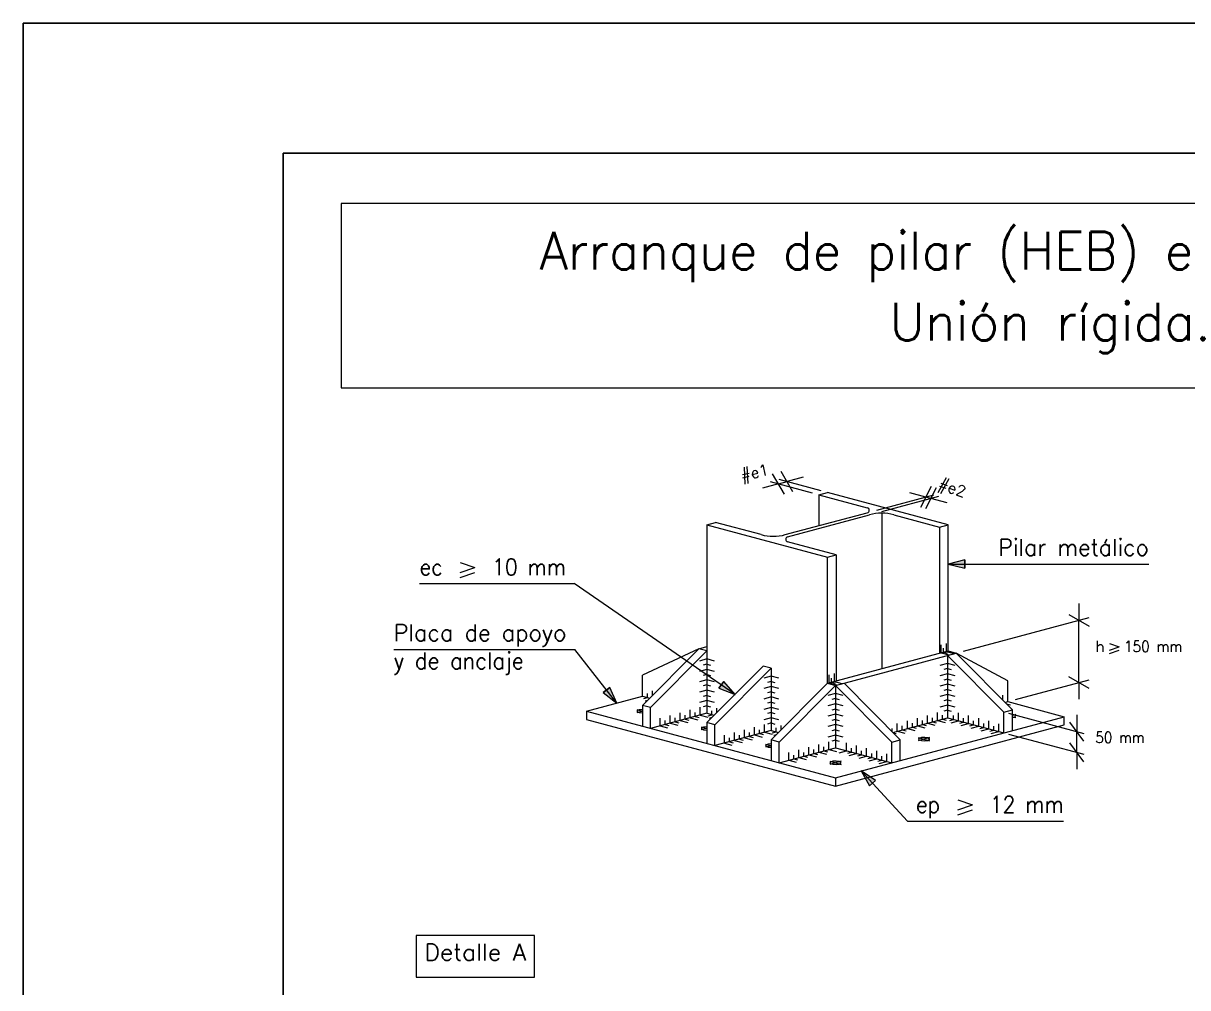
# Model space of a CAD drawing. Header units: inches. Extents: x 72863 to 72995, y 49095 to 49225.
# Drawn here: x 72862.71 to 72871.67, y 49117.33 to 49124.75 of the extents above; entities that cross this region are included whole.
import ezdxf
from ezdxf.enums import TextEntityAlignment as Align

# ---------------------------------------------------------------- set-up
doc = ezdxf.new("R2010")
doc.units = ezdxf.units.IN
doc.linetypes.add('DASHDOT', pattern=[0.5, 0.25, -0.125, 0, -0.125])
doc.layers.get('0').update_dxf_attribs({"lineweight": 15})
for name, color, linetype, lineweight in [('0-CYPE0', 1, 'Continuous', 9), ('0-CYPE1', 2, 'Continuous', 9), ('0-CYPE2', 4, 'Continuous', 9), ('CYPECABECERA', 2, 'Continuous', 18)]:
    doc.layers.add(name, color=color, linetype=linetype, lineweight=lineweight)
doc.layers.add('VG', color=7, linetype='Continuous')
doc.styles.add('CYPETXT', font='romans__.ttf', dxfattribs={"height": 0.2})

# ---------------------------------------------------------------- blocks, each defined once
blk = doc.blocks.new('PLANTILLA')
at = {"layer": 'VG'}
for p, q in [((72904.7103, 49224.7112), (72862.7103, 49224.7112)), ((72862.7103, 49224.7112), (72862.7103, 49195.0112)), ((72864.7103, 49196.0112), (72864.7103, 49223.7112)), ((72864.7103, 49223.7112), (72903.7103, 49223.7112))]:
    blk.add_line(p, q, dxfattribs=at)
blk.add_lwpolyline([(72903.7103, 49199.5612), (72903.7103, 49223.7112), (72864.7103, 49223.7112), (72864.7103, 49196.0112), (72885.7103, 49196.0112), (72885.7103, 49199.6112)], dxfattribs=at)

msp = doc.modelspace()

# ---------------------------------------------------------------- hatches: boundary and pattern name
at = {"layer": '0-CYPE2'}
for points in [[(72869.9508, 49120.622), (72869.8228, 49120.59), (72869.9508, 49120.558)], [(72868.0608, 49119.6333), (72868.1843, 49119.5871), (72868.0971, 49119.686)], [(72867.1704, 49119.6012), (72867.2744, 49119.5199), (72867.2209, 49119.6405)], [(72869.2656, 49118.9251), (72869.1553, 49118.9976), (72869.2185, 49118.8817)]]:
    msp.add_hatch(color=256, dxfattribs=at).paths.add_polyline_path(points)

# ---------------------------------------------------------------- linework, layer by layer
at = {"layer": '0-CYPE0'}
msp.add_line((72869.3125, 49120.9812), (72869.3125, 49119.7843), dxfattribs=at)
at = {"layer": '0-CYPE1'}
for p, q in [((72868.564, 49121.1282), (72868.4735, 49121.2849)), ((72868.6297, 49121.1458), (72868.5391, 49121.3025)), ((72868.5187, 49121.2066), (72868.3951, 49121.1734)), ((72868.7808, 49121.1363), (72868.4569, 49121.2231)), ((72868.5187, 49121.2066), (72868.5844, 49121.2242)), ((72868.8464, 49121.1539), (72868.5226, 49121.2407)), ((72868.708, 49121.2573), (72868.5844, 49121.2242)), ((72869.6936, 49121.1862), (72869.6111, 49121.025)), ((72869.7322, 49121.1758), (72869.6498, 49121.0147)), ((72869.2739, 49121.0042), (72869.7142, 49121.1222)), ((72869.3125, 49120.9939), (72869.7528, 49121.1118)), ((72869.8146, 49121.0621), (72869.691, 49121.0953)), ((72869.5452, 49121.0562), (72869.5452, 49121.0562)), ((72866.0714, 49120.6022), (72866.1827, 49120.5638)), ((72866.0714, 49120.5254), (72866.1827, 49120.5638)), ((72869.8232, 49120.59), (72870.1465, 49120.59)), ((72870.1465, 49120.59), (72871.3663, 49120.59)), ((72866.0714, 49120.487), (72866.1827, 49120.5254)), ((72865.7584, 49120.439), (72866.9475, 49120.439)), ((72868.1843, 49119.5871), (72866.9475, 49120.439)), ((72870.8288, 49120.2855), (72870.8288, 49120.1575)), ((72870.7504, 49120.2027), (72870.9072, 49120.1122)), ((72869.9424, 49119.92), (72870.9072, 49120.1785)), ((72870.8288, 49119.6775), (72870.8288, 49120.1575)), ((72865.5592, 49119.9334), (72866.9519, 49119.9334)), ((72867.2741, 49119.5202), (72866.9519, 49119.9334)), ((72869.7695, 49119.9068), (72869.7695, 49119.9668)), ((72869.7878, 49119.9117), (72869.7878, 49119.9417)), ((72869.8099, 49119.9176), (72869.8099, 49119.9776)), ((72869.8099, 49119.9176), (72869.8679, 49119.9021)), ((72871.0642, 49119.9794), (72871.1384, 49119.9538)), ((72871.0642, 49119.9282), (72871.1384, 49119.9538)), ((72871.0642, 49119.9026), (72871.1384, 49119.9282)), ((72869.7695, 49119.9068), (72869.8275, 49119.8912)), ((72869.7878, 49119.9117), (72869.8167, 49119.9039)), ((72867.968, 49119.8191), (72867.939, 49119.8114)), ((72867.968, 49119.7391), (72867.939, 49119.7314)), ((72867.968, 49119.8191), (72867.9969, 49119.8114)), ((72867.968, 49119.7391), (72867.9969, 49119.7314)), ((72868.9483, 49119.6867), (72868.9483, 49119.7467)), ((72869.8187, 49119.825), (72869.7607, 49119.8094)), ((72869.8187, 49119.745), (72869.7607, 49119.7294)), ((72869.8187, 49119.785), (72869.7897, 49119.7772)), ((72869.8766, 49119.8094), (72869.8187, 49119.825)), ((72869.8187, 49119.785), (72869.8476, 49119.7772)), ((72869.8766, 49119.7294), (72869.8187, 49119.745)), ((72867.968, 49119.6591), (72867.939, 49119.6514)), ((72867.968, 49119.6591), (72867.9969, 49119.6514)), ((72868.4625, 49119.7266), (72868.4046, 49119.7111)), ((72868.4625, 49119.6866), (72868.4335, 49119.6788)), ((72868.5205, 49119.7111), (72868.4625, 49119.7266)), ((72868.4625, 49119.6866), (72868.4915, 49119.6788)), ((72868.9079, 49119.6759), (72868.9079, 49119.7359)), ((72868.9079, 49119.6759), (72868.9658, 49119.6604)), ((72868.9262, 49119.6808), (72868.9262, 49119.7108)), ((72868.9262, 49119.6808), (72868.9551, 49119.673)), ((72868.9483, 49119.6867), (72869.0062, 49119.6712)), ((72869.8187, 49119.665), (72869.7607, 49119.6494)), ((72869.8187, 49119.705), (72869.7897, 49119.6972)), ((72869.8187, 49119.705), (72869.8476, 49119.6972)), ((72869.8766, 49119.6494), (72869.8187, 49119.665)), ((72870.3408, 49119.5467), (72870.9072, 49119.6985)), ((72870.9072, 49119.6322), (72870.7504, 49119.7227)), ((72870.8288, 49119.6775), (72870.8288, 49119.5495)), ((72867.4831, 49119.5554), (72867.512, 49119.5631)), ((72867.512, 49119.5631), (72867.512, 49119.5931)), ((72867.5507, 49119.5794), (72867.5507, 49119.6128)), ((72867.968, 49119.6191), (72867.91, 49119.6036)), ((72867.968, 49119.5791), (72867.939, 49119.5714)), ((72868.0259, 49119.6036), (72867.968, 49119.6191)), ((72867.968, 49119.5791), (72867.9969, 49119.5714)), ((72868.4625, 49119.6466), (72868.4046, 49119.6311)), ((72868.4625, 49119.5666), (72868.4046, 49119.5511)), ((72868.4625, 49119.6066), (72868.4335, 49119.5988)), ((72868.5205, 49119.6311), (72868.4625, 49119.6466)), ((72868.4625, 49119.6066), (72868.4915, 49119.5988)), ((72868.5205, 49119.5511), (72868.4625, 49119.5666)), ((72868.9571, 49119.5941), (72868.8991, 49119.5786)), ((72869.015, 49119.5786), (72868.9571, 49119.5941)), ((72869.8187, 49119.585), (72869.7607, 49119.5694)), ((72869.8187, 49119.625), (72869.7897, 49119.6172)), ((72869.8187, 49119.625), (72869.8476, 49119.6172)), ((72869.8766, 49119.5694), (72869.8187, 49119.585)), ((72870.2441, 49119.542), (72870.2441, 49119.5808)), ((72867.4927, 49119.5373), (72867.5146, 49119.5431)), ((72867.968, 49119.5391), (72867.91, 49119.5236)), ((72867.9173, 49119.4274), (72867.9173, 49119.4874)), ((72867.968, 49119.4991), (72867.939, 49119.4914)), ((72868.0259, 49119.5236), (72867.968, 49119.5391)), ((72867.968, 49119.4991), (72867.9969, 49119.4914)), ((72868.0452, 49119.4469), (72868.0452, 49119.4803)), ((72868.4625, 49119.4866), (72868.4046, 49119.4711)), ((72868.4625, 49119.5266), (72868.4335, 49119.5188)), ((72868.4625, 49119.5266), (72868.4915, 49119.5188)), ((72868.5205, 49119.4711), (72868.4625, 49119.4866)), ((72868.9571, 49119.5141), (72868.8991, 49119.4986)), ((72868.9571, 49119.5541), (72868.9281, 49119.5463)), ((72868.9571, 49119.4741), (72868.9281, 49119.4663)), ((72868.9571, 49119.5541), (72868.986, 49119.5463)), ((72869.015, 49119.4986), (72868.9571, 49119.5141)), ((72868.9571, 49119.4741), (72868.986, 49119.4663)), ((72869.8187, 49119.505), (72869.7607, 49119.4894)), ((72869.8187, 49119.545), (72869.7897, 49119.5372)), ((72869.8187, 49119.545), (72869.8476, 49119.5372)), ((72869.8766, 49119.4894), (72869.8187, 49119.505)), ((72870.2607, 49119.5253), (72870.2828, 49119.5312)), ((72870.2727, 49119.5132), (72870.3021, 49119.5053)), ((72867.6082, 49119.3446), (72867.6082, 49119.4046)), ((72867.6468, 49119.3549), (72867.6468, 49119.3849)), ((72867.6855, 49119.3653), (72867.6855, 49119.4253)), ((72867.7241, 49119.3756), (72867.7241, 49119.4056)), ((72867.7627, 49119.386), (72867.7627, 49119.446)), ((72867.7627, 49119.386), (72867.8207, 49119.3705)), ((72867.8014, 49119.3963), (72867.8014, 49119.4263)), ((72867.8014, 49119.3963), (72867.8303, 49119.3886)), ((72867.84, 49119.4067), (72867.84, 49119.4667)), ((72867.84, 49119.4067), (72867.898, 49119.3912)), ((72867.8786, 49119.4171), (72867.8786, 49119.4471)), ((72867.8786, 49119.4171), (72867.9076, 49119.4093)), ((72867.9173, 49119.4274), (72867.9752, 49119.4119)), ((72867.9776, 49119.4229), (72868.0066, 49119.4306)), ((72867.9873, 49119.4048), (72868.0092, 49119.4106)), ((72868.0066, 49119.4306), (72868.0066, 49119.4606)), ((72868.4625, 49119.4066), (72868.4046, 49119.3911)), ((72868.4625, 49119.4466), (72868.4335, 49119.4388)), ((72868.4625, 49119.4466), (72868.4915, 49119.4388)), ((72868.5205, 49119.3911), (72868.4625, 49119.4066)), ((72868.9571, 49119.4341), (72868.8991, 49119.4186)), ((72868.9571, 49119.3941), (72868.9281, 49119.3863)), ((72869.015, 49119.4186), (72868.9571, 49119.4341)), ((72868.9571, 49119.3941), (72868.986, 49119.3863)), ((72869.5096, 49119.324), (72869.5096, 49119.384)), ((72869.5868, 49119.3447), (72869.5868, 49119.4047)), ((72869.6255, 49119.3551), (72869.6255, 49119.3851)), ((72869.6641, 49119.3654), (72869.6641, 49119.4254)), ((72869.7028, 49119.3758), (72869.7028, 49119.4058)), ((72869.7414, 49119.3861), (72869.7414, 49119.4461)), ((72869.7414, 49119.3861), (72869.7994, 49119.3706)), ((72869.78, 49119.3965), (72869.78, 49119.4265)), ((72869.78, 49119.3965), (72869.809, 49119.3887)), ((72869.8187, 49119.465), (72869.7897, 49119.4572)), ((72869.8187, 49119.465), (72869.8476, 49119.4572)), ((72869.8361, 49119.3866), (72869.865, 49119.3944)), ((72869.8457, 49119.3685), (72869.9037, 49119.384)), ((72869.865, 49119.3944), (72869.865, 49119.4244)), ((72869.9037, 49119.384), (72869.9037, 49119.444)), ((72869.9423, 49119.3737), (72869.9423, 49119.4037)), ((72869.9809, 49119.3633), (72869.9809, 49119.4233)), ((72870.2884, 49119.441), (72870.8676, 49119.2858)), ((72870.8135, 49119.4283), (72870.8135, 49119.3003)), ((72867.6082, 49119.3446), (72867.6661, 49119.3291)), ((72867.6468, 49119.3549), (72867.6758, 49119.3472)), ((72867.6855, 49119.3653), (72867.7434, 49119.3498)), ((72867.7241, 49119.3756), (72867.7531, 49119.3679)), ((72868.18, 49119.2328), (72868.18, 49119.2928)), ((72868.2573, 49119.2535), (72868.2573, 49119.3135)), ((72868.2959, 49119.2638), (72868.2959, 49119.2938)), ((72868.3346, 49119.2742), (72868.3346, 49119.3342)), ((72868.3732, 49119.2845), (72868.3732, 49119.3145)), ((72868.4118, 49119.2949), (72868.4118, 49119.3549)), ((72868.4118, 49119.2949), (72868.4698, 49119.2794)), ((72868.4625, 49119.3666), (72868.4335, 49119.3588)), ((72868.4625, 49119.3666), (72868.4915, 49119.3588)), ((72868.5398, 49119.3144), (72868.5398, 49119.3478)), ((72868.9571, 49119.3541), (72868.8991, 49119.3386)), ((72868.9571, 49119.3141), (72868.9281, 49119.3063)), ((72869.015, 49119.3386), (72868.9571, 49119.3541)), ((72868.9571, 49119.3141), (72868.986, 49119.3063)), ((72869.3937, 49119.2999), (72869.3937, 49119.3229)), ((72869.4031, 49119.2904), (72869.4226, 49119.2852)), ((72869.4323, 49119.3033), (72869.4323, 49119.3633)), ((72869.4323, 49119.3033), (72869.4903, 49119.2878)), ((72869.4709, 49119.3136), (72869.4709, 49119.3436)), ((72869.4709, 49119.3136), (72869.4999, 49119.3059)), ((72869.5096, 49119.324), (72869.5675, 49119.3085)), ((72869.5482, 49119.3344), (72869.5482, 49119.3644)), ((72869.5482, 49119.3344), (72869.5772, 49119.3266)), ((72869.5868, 49119.3447), (72869.6448, 49119.3292)), ((72869.6255, 49119.3551), (72869.6545, 49119.3473)), ((72869.6641, 49119.3654), (72869.7221, 49119.3499)), ((72869.7028, 49119.3758), (72869.7317, 49119.368)), ((72869.9133, 49119.3659), (72869.9423, 49119.3737)), ((72869.923, 49119.3478), (72869.9809, 49119.3633)), ((72870.0679, 49119.3245), (72870.0969, 49119.3323)), ((72870.0969, 49119.3323), (72870.0969, 49119.3623)), ((72870.1452, 49119.3038), (72870.1741, 49119.3116)), ((72870.1548, 49119.2857), (72870.2128, 49119.3012)), ((72870.1741, 49119.3116), (72870.1741, 49119.3416)), ((72870.2128, 49119.3012), (72870.2128, 49119.3612)), ((72870.8676, 49119.2276), (72870.7595, 49119.3729)), ((72870.8135, 49119.1403), (72870.8135, 49119.3003)), ((72868.1027, 49119.2121), (72868.1027, 49119.2721)), ((72868.1027, 49119.2121), (72868.1607, 49119.1965)), ((72868.1414, 49119.2224), (72868.1414, 49119.2524)), ((72868.1414, 49119.2224), (72868.1704, 49119.2147)), ((72868.18, 49119.2328), (72868.238, 49119.2172)), ((72868.2187, 49119.2431), (72868.2187, 49119.2731)), ((72868.2187, 49119.2431), (72868.2476, 49119.2354)), ((72868.2573, 49119.2535), (72868.3152, 49119.238)), ((72868.2959, 49119.2638), (72868.3249, 49119.2561)), ((72868.3346, 49119.2742), (72868.3925, 49119.2587)), ((72868.3732, 49119.2845), (72868.4022, 49119.2768)), ((72868.4818, 49119.2722), (72868.5037, 49119.2781)), ((72868.8291, 49119.1417), (72868.8291, 49119.2017)), ((72868.9571, 49119.2741), (72868.8991, 49119.2586)), ((72868.9064, 49119.1624), (72868.9064, 49119.2224)), ((72868.9571, 49119.2341), (72868.9281, 49119.2263)), ((72869.015, 49119.2586), (72868.9571, 49119.2741)), ((72868.9571, 49119.2341), (72868.986, 49119.2263)), ((72869.0421, 49119.1532), (72869.0421, 49119.2132)), ((72870.2884, 49119.281), (72870.8676, 49119.1258)), ((72870.8676, 49119.0676), (72870.7595, 49119.2129)), ((72868.5973, 49119.0796), (72868.5973, 49119.1396)), ((72868.6359, 49119.0899), (72868.6359, 49119.1199)), ((72868.6746, 49119.1003), (72868.6746, 49119.1603)), ((72868.7132, 49119.1106), (72868.7132, 49119.1406)), ((72868.7132, 49119.1106), (72868.7422, 49119.1028)), ((72868.7518, 49119.121), (72868.7518, 49119.181)), ((72868.7518, 49119.121), (72868.8098, 49119.1054)), ((72868.7905, 49119.1313), (72868.7905, 49119.1613)), ((72868.7905, 49119.1313), (72868.8195, 49119.1236)), ((72868.8291, 49119.1417), (72868.8871, 49119.1261)), ((72868.8678, 49119.152), (72868.8678, 49119.182)), ((72868.8678, 49119.152), (72868.8967, 49119.1443)), ((72868.9064, 49119.1624), (72868.9643, 49119.1468)), ((72868.9841, 49119.1376), (72869.0421, 49119.1532)), ((72869.0517, 49119.1351), (72869.0807, 49119.1428)), ((72869.0614, 49119.1169), (72869.1193, 49119.1325)), ((72869.0807, 49119.1428), (72869.0807, 49119.1728)), ((72869.1193, 49119.1325), (72869.1193, 49119.1925)), ((72869.2353, 49119.1014), (72869.2353, 49119.1314)), ((72869.2739, 49119.0911), (72869.2739, 49119.1511)), ((72869.3125, 49119.0807), (72869.3125, 49119.1107)), ((72869.3512, 49119.0704), (72869.3512, 49119.1304)), ((72870.8135, 49119.1403), (72870.8135, 49119.0123)), ((72868.5973, 49119.0796), (72868.6552, 49119.064)), ((72868.6359, 49119.0899), (72868.6649, 49119.0821)), ((72868.6746, 49119.1003), (72868.7325, 49119.0847)), ((72869.2063, 49119.0937), (72869.2353, 49119.1014)), ((72869.2159, 49119.0755), (72869.2739, 49119.0911)), ((72869.2835, 49119.0729), (72869.3125, 49119.0807)), ((72869.2932, 49119.0548), (72869.3512, 49119.0704)), ((72869.1556, 49118.9972), (72869.5106, 49118.6118)), ((72869.8991, 49118.775), (72870.0104, 49118.7366)), ((72869.8991, 49118.6982), (72870.0104, 49118.7366)), ((72869.8991, 49118.6598), (72870.0104, 49118.6982)), ((72869.5106, 49118.6118), (72870.7112, 49118.6118))]:
    msp.add_line(p, q, dxfattribs=at)
at = {"layer": '0-CYPE1', "linetype": 'DASHDOT'}
for p, q in [((72870.3435, 49119.4315), (72870.3171, 49119.4244)), ((72870.3171, 49119.4152), (72870.3435, 49119.4081)), ((72867.9243, 49119.3367), (72867.968, 49119.325)), ((72867.968, 49119.325), (72867.9243, 49119.3133)), ((72869.5935, 49119.2539), (72869.6807, 49119.2305)), ((72869.6807, 49119.2539), (72869.5935, 49119.2305)), ((72869.0007, 49119.0717), (72868.9134, 49119.0483)), ((72868.9134, 49119.0717), (72869.0007, 49119.0483))]:
    msp.add_line(p, q, dxfattribs=at)
at = {"layer": '0-CYPE1'}
for points in [[(72869.691, 49121.0953), (72869.6524, 49121.1056), (72869.5287, 49121.1387)], [(72868.0259, 49119.8436), (72867.968, 49119.8591), (72867.91, 49119.8436)], [(72868.0259, 49119.7636), (72867.968, 49119.7791), (72867.91, 49119.7636)], [(72868.0259, 49119.6836), (72867.968, 49119.6991), (72867.91, 49119.6836)], [(72867.4734, 49119.442), (72867.4492, 49119.445), (72867.4342, 49119.4527), (72867.4342, 49119.4624), (72867.4492, 49119.4701), (72867.4734, 49119.4731)], [(72869.9906, 49119.3452), (72870.0196, 49119.353), (72870.0196, 49119.383)], [(72870.0003, 49119.3271), (72870.0582, 49119.3426), (72870.0582, 49119.4026)], [(72870.0775, 49119.3064), (72870.1355, 49119.3219), (72870.1355, 49119.3819)], [(72870.3171, 49119.4339), (72870.3346, 49119.4282), (72870.3411, 49119.4198), (72870.3346, 49119.4114), (72870.3171, 49119.4057)], [(72867.968, 49119.3095), (72867.9438, 49119.3125), (72867.9288, 49119.3202), (72867.9288, 49119.3298), (72867.9438, 49119.3376), (72867.968, 49119.3406)], [(72868.4722, 49119.2904), (72868.5011, 49119.2981), (72868.5011, 49119.3281)], [(72868.4625, 49119.177), (72868.4419, 49119.1791), (72868.4268, 49119.1848), (72868.4213, 49119.1925), (72868.4268, 49119.2003), (72868.4419, 49119.206), (72868.4625, 49119.2081)], [(72869.129, 49119.1144), (72869.158, 49119.1221), (72869.158, 49119.1521)], [(72869.1387, 49119.0962), (72869.1966, 49119.1118), (72869.1966, 49119.1718)]]:
    msp.add_lwpolyline(points, dxfattribs=at)
at = {"layer": '0-CYPE1', "linetype": 'DASHDOT'}
for points in [[(72867.4298, 49119.4692), (72867.4734, 49119.4575), (72867.4298, 49119.4459)], [(72868.4189, 49119.2042), (72868.4625, 49119.1925), (72868.4189, 49119.1808)]]:
    msp.add_lwpolyline(points, dxfattribs=at)
at = {"layer": '0-CYPE1'}
for points in [[(72869.5959, 49119.2422), (72869.6024, 49119.2506), (72869.62, 49119.2563), (72869.6429, 49119.2576), (72869.664, 49119.254), (72869.6766, 49119.2466), (72869.6766, 49119.2378), (72869.664, 49119.2305), (72869.6429, 49119.2268), (72869.62, 49119.2281), (72869.6024, 49119.2338), (72869.5959, 49119.2422)], [(72868.9159, 49119.06), (72868.9224, 49119.0684), (72868.94, 49119.0741), (72868.9629, 49119.0754), (72868.984, 49119.0717), (72868.9966, 49119.0644), (72868.9966, 49119.0556), (72868.984, 49119.0483), (72868.9629, 49119.0446), (72868.94, 49119.0459), (72868.9224, 49119.0516), (72868.9159, 49119.06)], [(72865.7324, 49117.7302), (72865.7324, 49117.4102), (72866.6419, 49117.4102), (72866.6419, 49117.7302), (72865.7324, 49117.7302)]]:
    msp.add_lwpolyline(points, close=True, dxfattribs=at)
at = {"layer": '0-CYPE2'}
for p, q in [((72868.8296, 49121.1233), (72868.8952, 49121.1409)), ((72868.8296, 49121.1233), (72869.2018, 49121.0235)), ((72868.8296, 49121.1233), (72868.8296, 49120.8851)), ((72869.8225, 49120.8924), (72868.8952, 49121.1409)), ((72867.968, 49120.8924), (72868.0336, 49120.91)), ((72868.3848, 49120.8159), (72868.0336, 49120.91)), ((72868.5711, 49120.8159), (72869.2018, 49120.9849)), ((72868.5887, 49120.7999), (72869.2194, 49120.9689)), ((72869.4057, 49120.9689), (72869.7569, 49120.8748)), ((72867.968, 49120.8924), (72867.968, 49119.441)), ((72867.968, 49120.8924), (72868.8952, 49120.6439)), ((72869.7569, 49120.8748), (72869.8225, 49120.8924)), ((72869.7569, 49120.8748), (72869.7569, 49119.9034)), ((72869.8225, 49119.921), (72869.8225, 49120.8924)), ((72868.9609, 49120.6615), (72868.5887, 49120.7613)), ((72868.8952, 49120.6439), (72868.9609, 49120.6615)), ((72868.8952, 49119.6725), (72868.8952, 49120.6439)), ((72868.9609, 49120.6615), (72868.9609, 49119.6901)), ((72867.9061, 49119.9375), (72867.4734, 49119.5016)), ((72867.9061, 49119.9375), (72867.4734, 49119.7335)), ((72867.5352, 49119.485), (72867.968, 49119.921)), ((72868.8952, 49119.6725), (72869.8225, 49119.921)), ((72869.8225, 49119.921), (72869.8844, 49119.9044)), ((72868.9571, 49119.656), (72869.8844, 49119.9044)), ((72869.8187, 49119.8868), (72870.2514, 49119.4509)), ((72869.8187, 49119.8868), (72869.8187, 49119.4068)), ((72868.4007, 49119.805), (72867.968, 49119.3691)), ((72868.0298, 49119.3525), (72868.4625, 49119.7885)), ((72868.4625, 49119.7885), (72868.4007, 49119.805)), ((72868.4625, 49119.7885), (72868.4625, 49119.3085)), ((72867.4734, 49119.5735), (72867.4734, 49119.7335)), ((72868.8952, 49119.6725), (72868.4625, 49119.2366)), ((72868.5243, 49119.22), (72868.9571, 49119.656)), ((72868.8952, 49119.6725), (72868.9571, 49119.656)), ((72868.9571, 49119.656), (72868.9571, 49119.176)), ((72868.9571, 49119.656), (72869.3898, 49119.22)), ((72869.0227, 49119.6736), (72869.4555, 49119.2376)), ((72870.2828, 49119.5312), (72870.2828, 49119.6912)), ((72867.0407, 49119.4575), (72867.4734, 49119.5735)), ((72867.4734, 49119.5735), (72867.5298, 49119.5584)), ((72867.5352, 49119.485), (72867.4734, 49119.5016)), ((72867.4734, 49119.5016), (72867.4734, 49119.3416)), ((72867.5352, 49119.325), (72867.5352, 49119.485)), ((72870.2828, 49119.5312), (72870.7155, 49119.4152)), ((72867.0407, 49119.4575), (72867.0407, 49119.3935)), ((72867.0407, 49119.4575), (72868.9571, 49118.9441)), ((72867.0407, 49119.3935), (72868.9571, 49118.8801)), ((72867.968, 49119.441), (72867.5352, 49119.325)), ((72867.968, 49119.441), (72868.0243, 49119.4259)), ((72868.9571, 49118.9441), (72870.7155, 49119.4152)), ((72869.3991, 49119.2944), (72869.8187, 49119.4068)), ((72869.8187, 49119.4068), (72870.2514, 49119.2909)), ((72870.2514, 49119.4509), (72870.3171, 49119.4685)), ((72870.2514, 49119.2909), (72870.2514, 49119.4509)), ((72870.3171, 49119.3085), (72870.3171, 49119.4685)), ((72870.7155, 49119.3512), (72870.7155, 49119.4152)), ((72868.0298, 49119.3525), (72867.968, 49119.3691)), ((72867.968, 49119.3691), (72867.968, 49119.2091)), ((72868.0298, 49119.1925), (72868.0298, 49119.3525)), ((72868.4625, 49119.3085), (72868.0298, 49119.1925)), ((72868.4625, 49119.3085), (72868.5189, 49119.2934)), ((72868.9571, 49118.8801), (72870.7155, 49119.3512)), ((72868.5243, 49119.06), (72868.5243, 49119.22)), ((72869.3898, 49119.22), (72869.4555, 49119.2376)), ((72869.3898, 49119.06), (72869.3898, 49119.22)), ((72869.4555, 49119.0776), (72869.4555, 49119.2376)), ((72868.5243, 49119.06), (72868.9571, 49119.176)), ((72868.9571, 49119.176), (72869.3898, 49119.06)), ((72868.9571, 49118.9441), (72868.9571, 49118.8801))]:
    msp.add_line(p, q, dxfattribs=at)
for points in [[(72869.9508, 49120.622), (72869.8228, 49120.59), (72869.9508, 49120.558)], [(72868.0608, 49119.6333), (72868.1843, 49119.5871), (72868.0971, 49119.686)], [(72867.1704, 49119.6012), (72867.2744, 49119.5199), (72867.2209, 49119.6405)], [(72869.2656, 49118.9251), (72869.1553, 49118.9976), (72869.2185, 49118.8817)]]:
    msp.add_lwpolyline(points, close=True, dxfattribs=at)
for points in [[(72869.9508, 49120.622), (72869.9508, 49120.558)], [(72867.968, 49119.921), (72867.9061, 49119.9375), (72867.968, 49119.9541)], [(72870.2828, 49119.6912), (72869.8844, 49119.9044), (72870.3171, 49119.4685)], [(72868.0608, 49119.6333), (72868.0971, 49119.686)], [(72867.1704, 49119.6012), (72867.2209, 49119.6405)], [(72868.5243, 49119.22), (72868.4625, 49119.2366), (72868.4625, 49119.0766)], [(72869.2656, 49118.9251), (72869.2185, 49118.8817)]]:
    msp.add_lwpolyline(points, dxfattribs=at)
for centre, radius, start, end in [((72869.1966, 49121.0042), 0.02, 284.99998, 74.99999), ((72869.3125, 49120.6212), 0.36, 75, 105.00002), ((72868.478, 49121.1636), 0.36, 255.00002, 284.99998), ((72868.5939, 49120.7806), 0.02, 105.00002, 255.00002)]:
    msp.add_arc(centre, radius, start, end, dxfattribs=at)
at = {"layer": 'CYPECABECERA'}
msp.add_lwpolyline([(72865.1561, 49121.9468), (72876.062, 49121.9468), (72876.062, 49123.3645), (72865.1561, 49123.3645), (72865.1561, 49121.9468)], close=True, dxfattribs=at)

# ---------------------------------------------------------------- block references
msp.add_blockref('PLANTILLA', (0, -99.9598))

# ---------------------------------------------------------------- texts
at = {"layer": '0-CYPE1', "style": 'CYPETXT', "width": 0.886397}
for s, rotation, p, p2 in [('#e1', 13.4349, (72868.2395, 49121.2276), (72868.4487, 49121.2776)), ('#e2', 341.73446, (72869.739, 49121.1693), (72869.9432, 49121.1019))]:
    msp.add_text(s, height=0.08533, rotation=rotation, dxfattribs=at).set_placement(p, p2, align=Align.FIT)
at = {"layer": '0-CYPE1', "style": 'CYPETXT'}
for s, height, width, p, p2 in [('Pilar metálico', 0.128, 0.839461, (72870.2105, 49120.654), (72871.3663, 49120.654)), ('ec ', 0.128, 0.731171, (72865.7584, 49120.503), (72866.0157, 49120.503)), (' 10 mm', 0.128, 0.739433, (72866.2384, 49120.503), (72866.8835, 49120.503)), ('Placa de apoyo', 0.128, 0.839847, (72865.5592, 49119.9974), (72866.8879, 49119.9974)), ('h', 0.0853, 0.916473, (72870.9554, 49119.9133), (72871.0271, 49119.9133)), ('150 mm ', 0.08533, 0.755858, (72871.1756, 49119.9133), (72871.6773, 49119.9133)), ('y de anclaje ', 0.128, 0.769704, (72865.5592, 49119.7814), (72866.6402, 49119.7814)), ('50 mm ', 0.08533, 0.739433, (72870.9554, 49119.213), (72871.3855, 49119.213)), ('ep ', 0.128, 0.750987, (72869.5746, 49118.6758), (72869.8434, 49118.6758)), (' 12 mm', 0.128, 0.739433, (72870.0661, 49118.6758), (72870.7112, 49118.6758)), ('Detalle A', 0.128, 0.881158, (72865.7964, 49117.5382), (72866.5779, 49117.5382))]:
    msp.add_text(s, height=height, dxfattribs=dict(at, width=width)).set_placement(p, p2, align=Align.FIT)
at = {"layer": 'CYPECABECERA', "style": 'CYPETXT'}
for s, width, p, p2 in [('Arranque de pilar (HEB) en cimentación.', 0.82549, (72866.6808, 49122.8556), (72874.5373, 49122.8556)), ('Unión rígida.', 0.847937, (72869.3723, 49122.3103), (72871.8458, 49122.3103))]:
    msp.add_text(s, height=0.290822, dxfattribs=dict(at, width=width)).set_placement(p, p2, align=Align.FIT)

doc.saveas('drawing.dxf')
